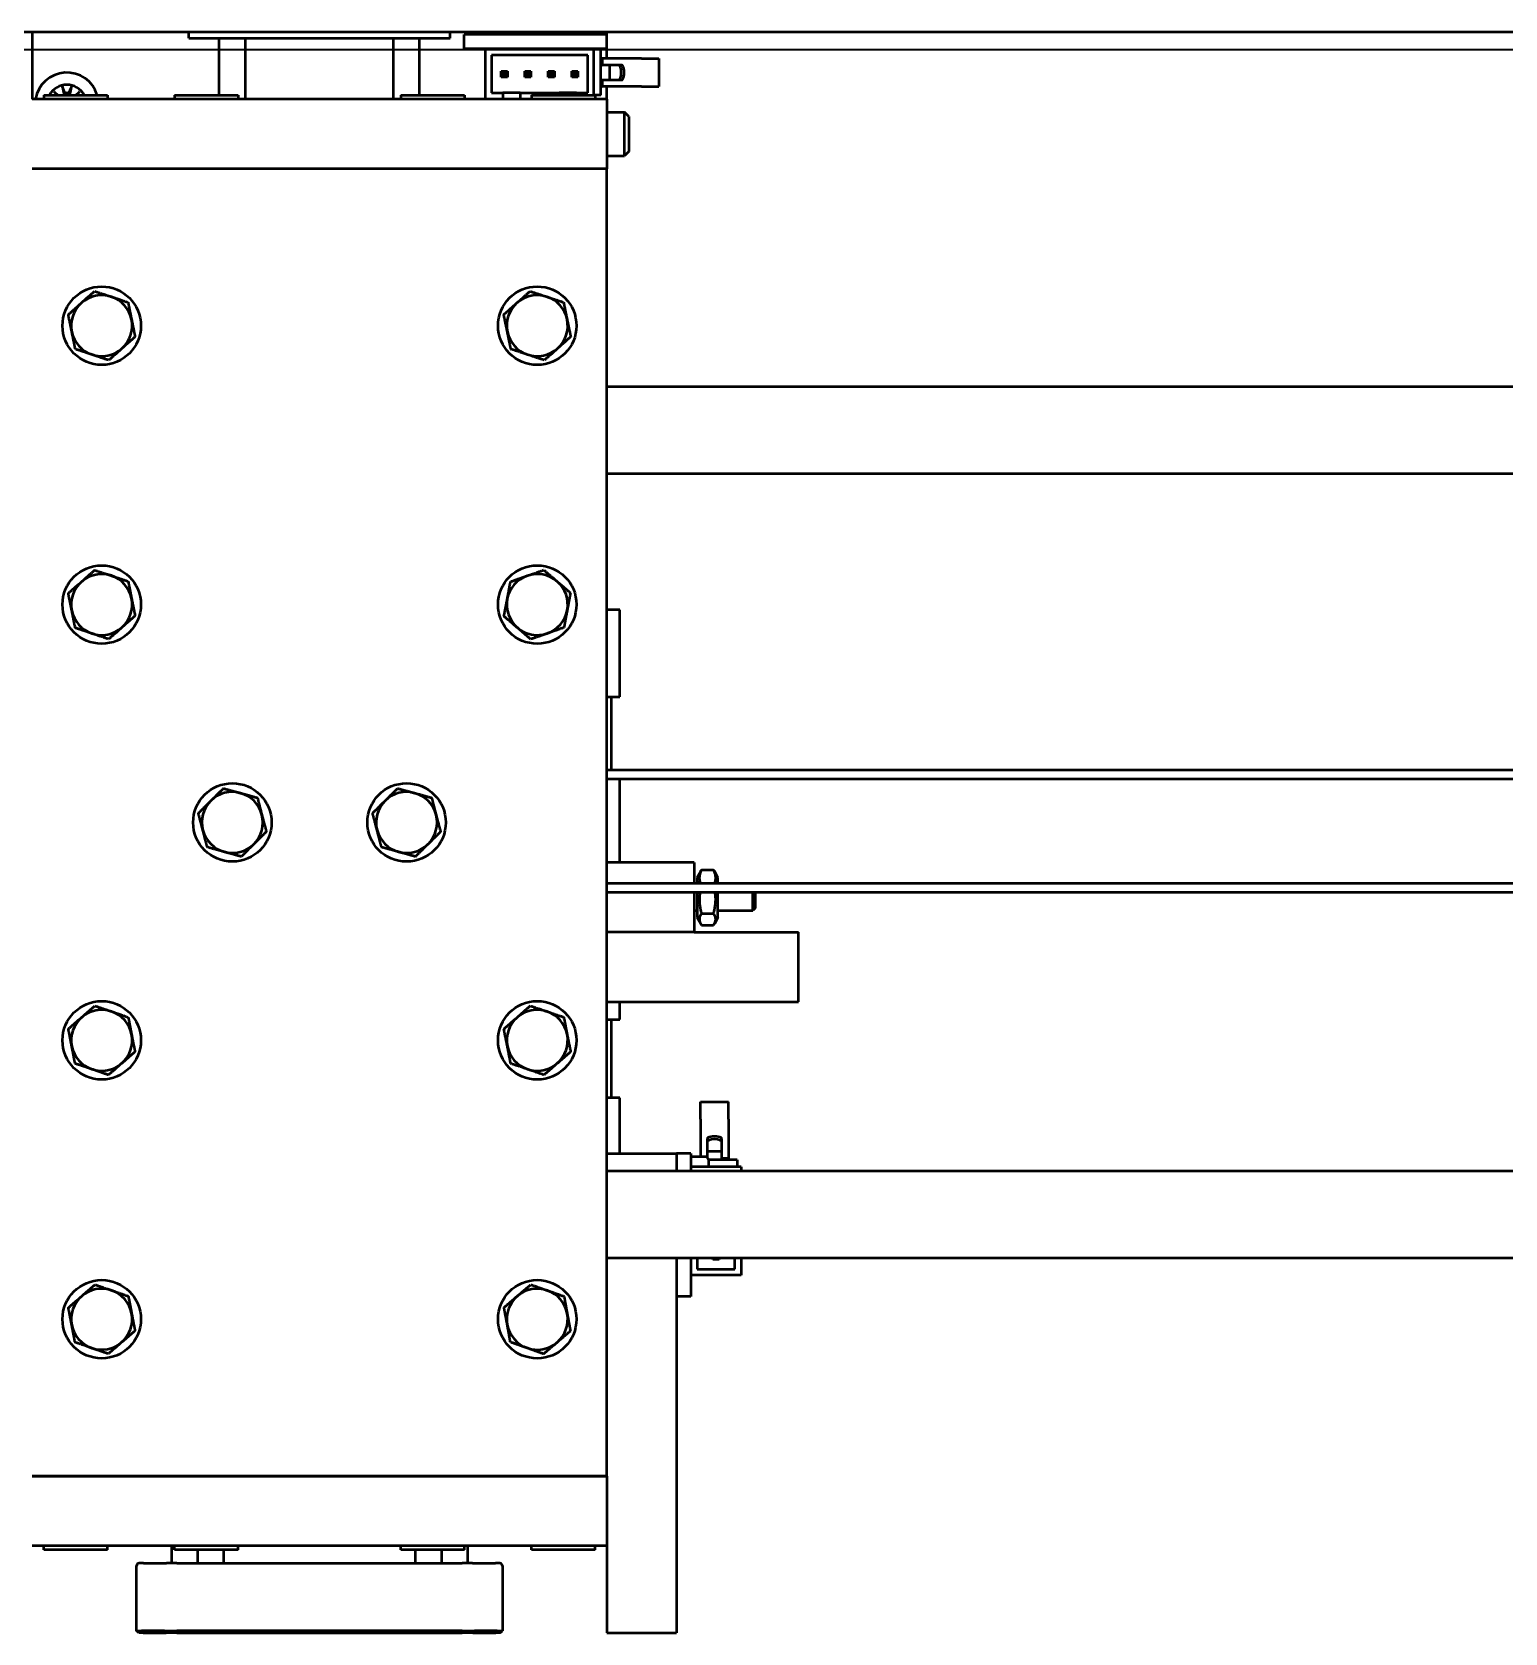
# Model space of a CAD drawing. Header units: millimetres. Extents: x -1328 to 2520, y -765 to 1782.
# Drawn here: x 2075.8 to 2244.9, y 1271.8 to 1455.5 of the extents above; entities that cross this region are included whole.
import ezdxf

# ---------------------------------------------------------------- set-up
doc = ezdxf.new("R2010")
doc.units = ezdxf.units.MM
doc.header["$LTSCALE"] = 6
doc.layers.add('Reference (ISO)', color=7, linetype='Continuous', lineweight=35)
doc.layers.add('Visible (ISO)', color=7, linetype='Continuous', lineweight=50)

msp = doc.modelspace()

# ---------------------------------------------------------------- linework, layer by layer
at = {"layer": 'Reference (ISO)'}
msp.add_line((1961.88, 1453.46), (2276.88, 1453.46), dxfattribs=at)
at = {"layer": 'Visible (ISO)'}
for p, q in [((1961.88, 1455.46), (2276.88, 1455.46)), ((2075.78, 1455.46), (2075.78, 1447.76)), ((2093.78, 1454.76), (2093.78, 1455.46)), ((2123.78, 1454.76), (2123.78, 1455.46)), ((2141.78, 1455.16), (2125.38, 1455.16)), ((2125.38, 1453.51), (2125.38, 1455.16)), ((2129.65, 1455.16), (2129.65, 1455.46)), ((2130.35, 1455.46), (2130.35, 1455.16)), ((2132.22, 1455.46), (2132.22, 1455.16)), ((2132.35, 1455.16), (2132.35, 1455.46)), ((2133.05, 1455.46), (2133.05, 1455.16)), ((2133.07, 1455.46), (2133.07, 1455.16)), ((2135.05, 1455.16), (2135.05, 1455.46)), ((2135.75, 1455.46), (2135.75, 1455.16)), ((2137.75, 1455.16), (2137.75, 1455.46)), ((2138.45, 1455.46), (2138.45, 1455.16)), ((2141.78, 1455.16), (2141.78, 1455.46)), ((2141.78, 1453.51), (2141.78, 1455.16)), ((2093.78, 1454.76), (2123.78, 1454.76)), ((2097.28, 1448.21), (2097.28, 1454.76)), ((2100.28, 1447.76), (2100.28, 1454.76)), ((2117.28, 1447.76), (2117.28, 1454.76)), ((2120.28, 1448.21), (2120.28, 1454.76)), ((2141.78, 1453.51), (2125.38, 1453.51)), ((2127.83, 1447.76), (2127.83, 1453.51)), ((2140.28, 1448.21), (2140.28, 1453.51)), ((2141.08, 1448.21), (2141.08, 1453.51)), ((2141.78, 1452.41), (2141.78, 1453.51)), ((2128.53, 1452.81), (2128.53, 1448.46)), ((2139.58, 1452.81), (2128.53, 1452.81)), ((2139.58, 1448.46), (2139.58, 1452.81)), ((2141.08, 1452.41), (2141.25, 1452.41)), ((2141.08, 1451.66), (2141.25, 1451.66)), ((2141.25, 1452.41), (2141.25, 1451.66)), ((2145.15, 1452.41), (2141.25, 1452.41)), ((2143.48, 1451.66), (2141.25, 1451.66)), ((2142.08, 1451.66), (2142.08, 1449.96)), ((2145.74, 1452.41), (2145.15, 1452.41)), ((2145.74, 1452.41), (2147.74, 1452.41)), ((2147.74, 1452.41), (2147.74, 1449.21)), ((2129.65, 1450.98), (2130.35, 1450.98)), ((2129.65, 1450.28), (2129.65, 1450.98)), ((2129.85, 1450.78), (2129.65, 1450.98)), ((2129.85, 1450.48), (2129.65, 1450.28)), ((2130.35, 1450.28), (2129.65, 1450.28)), ((2129.85, 1450.78), (2129.85, 1450.48)), ((2130.15, 1450.78), (2129.85, 1450.78)), ((2129.85, 1450.48), (2130.15, 1450.48)), ((2130.35, 1450.98), (2130.15, 1450.78)), ((2130.15, 1450.48), (2130.15, 1450.78)), ((2130.35, 1450.28), (2130.15, 1450.48)), ((2130.35, 1450.98), (2130.35, 1450.28)), ((2132.35, 1450.98), (2133.05, 1450.98)), ((2132.35, 1450.28), (2132.35, 1450.98)), ((2132.55, 1450.78), (2132.35, 1450.98)), ((2132.55, 1450.48), (2132.35, 1450.28)), ((2133.05, 1450.28), (2132.35, 1450.28)), ((2132.55, 1450.78), (2132.55, 1450.48)), ((2132.85, 1450.78), (2132.55, 1450.78)), ((2132.55, 1450.48), (2132.85, 1450.48)), ((2133.05, 1450.98), (2132.85, 1450.78)), ((2132.85, 1450.48), (2132.85, 1450.78)), ((2133.05, 1450.28), (2132.85, 1450.48)), ((2133.05, 1450.98), (2133.05, 1450.28)), ((2135.05, 1450.98), (2135.75, 1450.98)), ((2135.05, 1450.28), (2135.05, 1450.98)), ((2135.25, 1450.78), (2135.05, 1450.98)), ((2135.25, 1450.48), (2135.05, 1450.28)), ((2135.75, 1450.28), (2135.05, 1450.28)), ((2135.25, 1450.78), (2135.25, 1450.48)), ((2135.55, 1450.78), (2135.25, 1450.78)), ((2135.25, 1450.48), (2135.55, 1450.48)), ((2135.75, 1450.98), (2135.55, 1450.78)), ((2135.55, 1450.48), (2135.55, 1450.78)), ((2135.75, 1450.28), (2135.55, 1450.48)), ((2135.75, 1450.98), (2135.75, 1450.28)), ((2137.75, 1450.98), (2138.45, 1450.98)), ((2137.75, 1450.28), (2137.75, 1450.98)), ((2137.95, 1450.78), (2137.75, 1450.98)), ((2137.95, 1450.48), (2137.75, 1450.28)), ((2138.45, 1450.28), (2137.75, 1450.28)), ((2137.95, 1450.78), (2137.95, 1450.48)), ((2138.25, 1450.78), (2137.95, 1450.78)), ((2137.95, 1450.48), (2138.25, 1450.48)), ((2138.45, 1450.98), (2138.25, 1450.78)), ((2138.25, 1450.48), (2138.25, 1450.78)), ((2138.45, 1450.28), (2138.25, 1450.48)), ((2138.45, 1450.98), (2138.45, 1450.28)), ((2141.08, 1449.96), (2141.25, 1449.96)), ((2141.25, 1449.96), (2143.48, 1449.96)), ((2141.25, 1449.96), (2141.25, 1449.21)), ((2141.78, 1447.76), (2075.78, 1447.76)), ((2077.13, 1448.21), (2084.43, 1448.21)), ((2077.13, 1448.21), (2077.13, 1447.76)), ((2078.33, 1448.61), (2078.82, 1448.21)), ((2078.33, 1448.61), (2078.73, 1448.21)), ((2078.66, 1448.21), (2078.33, 1448.61)), ((2079.24, 1449.27), (2079.46, 1448.21)), ((2080.32, 1449.27), (2080.1, 1448.21)), ((2080.74, 1448.21), (2081.23, 1448.61)), ((2081.23, 1448.61), (2080.83, 1448.21)), ((2081.23, 1448.61), (2080.9, 1448.21)), ((2084.43, 1448.21), (2084.43, 1447.76)), ((2092.13, 1448.21), (2099.43, 1448.21)), ((2092.13, 1448.21), (2092.13, 1447.76)), ((2099.43, 1448.21), (2099.43, 1447.76)), ((2118.13, 1448.21), (2125.43, 1448.21)), ((2118.13, 1448.21), (2118.13, 1447.76)), ((2125.43, 1448.21), (2125.43, 1447.76)), ((2128.53, 1448.46), (2129.83, 1448.46)), ((2129.83, 1448.46), (2129.83, 1447.76)), ((2131.83, 1448.46), (2129.83, 1448.46)), ((2131.83, 1448.46), (2136.28, 1448.46)), ((2131.83, 1448.46), (2131.83, 1447.76)), ((2133.13, 1448.21), (2140.43, 1448.21)), ((2133.13, 1448.21), (2133.13, 1447.76)), ((2136.28, 1448.46), (2136.28, 1448.21)), ((2138.28, 1448.46), (2136.28, 1448.46)), ((2138.28, 1448.46), (2139.58, 1448.46)), ((2138.28, 1448.46), (2138.28, 1448.21)), ((2140.43, 1448.21), (2140.43, 1447.76)), ((2141.08, 1448.21), (2140.43, 1448.21)), ((2141.08, 1449.21), (2141.25, 1449.21)), ((2145.15, 1449.21), (2141.25, 1449.21)), ((2141.78, 1447.76), (2141.78, 1449.21)), ((2141.78, 1447.76), (2141.78, 1439.76)), ((2145.74, 1449.21), (2145.15, 1449.21)), ((2145.74, 1449.21), (2147.74, 1449.21)), ((2141.78, 1446.26), (2143.79, 1446.26)), ((2143.79, 1441.26), (2143.79, 1446.26)), ((2144.28, 1445.77), (2143.79, 1446.26)), ((2144.28, 1445.77), (2144.28, 1441.75)), ((2141.78, 1441.26), (2143.79, 1441.26)), ((2144.28, 1441.75), (2143.79, 1441.26)), ((2141.78, 1439.76), (2075.78, 1439.76)), ((2141.78, 1439.76), (2075.78, 1439.76)), ((2141.78, 1289.76), (2141.78, 1439.76)), ((2276.88, 1414.76), (2141.78, 1414.76)), ((2276.88, 1404.76), (2141.78, 1404.76)), ((2143.28, 1389.16), (2141.78, 1389.16)), ((2143.28, 1379.16), (2143.28, 1389.16)), ((2141.78, 1379.16), (2143.28, 1379.16)), ((2142.28, 1379.16), (2142.28, 1370.76)), ((2276.88, 1370.76), (2141.78, 1370.76)), ((2141.78, 1369.76), (2276.88, 1369.76)), ((2143.28, 1360.16), (2143.28, 1369.76)), ((2151.78, 1360.16), (2141.78, 1360.16)), ((2151.78, 1360.16), (2151.78, 1357.76)), ((2276.88, 1357.76), (2141.78, 1357.76)), ((2152.13, 1358.46), (2152.55, 1359.18)), ((2152.13, 1358.46), (2152.13, 1357.76)), ((2152.63, 1359.32), (2154.02, 1359.32)), ((2154.53, 1358.46), (2154.11, 1359.18)), ((2154.53, 1357.76), (2154.53, 1358.46)), ((2141.78, 1356.76), (2276.88, 1356.76)), ((2151.78, 1356.76), (2151.78, 1352.16)), ((2152.13, 1356.76), (2152.13, 1353.86)), ((2154.53, 1353.86), (2154.53, 1356.76)), ((2158.53, 1354.66), (2158.53, 1356.76)), ((2158.78, 1356.76), (2158.78, 1354.91)), ((2151.78, 1354.66), (2152.13, 1354.66)), ((2152.63, 1354.32), (2154.02, 1354.32)), ((2154.53, 1354.66), (2158.53, 1354.66)), ((2158.78, 1354.91), (2158.53, 1354.66)), ((2151.78, 1352.16), (2141.78, 1352.16)), ((2151.78, 1352.16), (2163.78, 1352.16)), ((2152.13, 1353.86), (2152.55, 1353.13)), ((2152.63, 1352.99), (2154.02, 1352.99)), ((2154.53, 1353.86), (2154.11, 1353.13)), ((2163.78, 1344.16), (2163.78, 1352.16)), ((2141.78, 1344.16), (2163.78, 1344.16)), ((2143.28, 1342.16), (2143.28, 1344.16)), ((2141.78, 1342.16), (2143.28, 1342.16)), ((2142.28, 1342.16), (2142.28, 1333.16)), ((2143.28, 1333.16), (2141.78, 1333.16)), ((2143.28, 1326.76), (2143.28, 1333.16)), ((2152.53, 1330.71), (2152.53, 1332.71)), ((2152.53, 1332.71), (2155.73, 1332.71)), ((2155.73, 1330.71), (2155.73, 1332.71)), ((2152.53, 1330.71), (2152.53, 1330.13)), ((2152.53, 1330.13), (2152.53, 1326.38)), ((2155.73, 1330.71), (2155.73, 1330.13)), ((2155.73, 1330.13), (2155.73, 1326.23)), ((2153.28, 1328.46), (2153.28, 1326.34)), ((2154.98, 1326.23), (2154.98, 1328.46)), ((2141.78, 1326.76), (2149.78, 1326.76)), ((2149.78, 1326.76), (2149.78, 1324.76)), ((2151.43, 1326.76), (2149.78, 1326.76)), ((2151.43, 1326.76), (2151.43, 1324.76)), ((2153.13, 1326.38), (2151.43, 1326.38)), ((2153.28, 1327.06), (2154.98, 1327.06)), ((2276.88, 1324.76), (2141.78, 1324.76)), ((2157.18, 1325.26), (2151.43, 1325.26)), ((2153.43, 1326.08), (2153.43, 1325.26)), ((2156.73, 1326.06), (2153.43, 1326.06)), ((2154.98, 1326.23), (2155.73, 1326.23)), ((2154.98, 1326.06), (2154.98, 1326.23)), ((2155.73, 1326.06), (2155.73, 1326.23)), ((2156.73, 1326.06), (2156.73, 1325.26)), ((2157.18, 1325.26), (2157.18, 1324.76)), ((2276.88, 1314.76), (2141.78, 1314.76)), ((2149.78, 1314.76), (2149.78, 1310.36)), ((2151.43, 1314.76), (2151.43, 1310.36)), ((2152.13, 1314.76), (2152.13, 1313.51)), ((2152.13, 1313.51), (2156.48, 1313.51)), ((2153.95, 1314.63), (2153.95, 1314.76)), ((2154.08, 1314.76), (2153.95, 1314.63)), ((2154.65, 1314.63), (2153.95, 1314.63)), ((2154.53, 1314.76), (2154.65, 1314.63)), ((2154.65, 1314.76), (2154.65, 1314.63)), ((2156.48, 1313.51), (2156.48, 1314.76)), ((2157.18, 1314.76), (2157.18, 1312.81)), ((2157.18, 1312.81), (2151.43, 1312.81)), ((2149.78, 1310.36), (2149.78, 1271.76)), ((2151.43, 1310.36), (2149.78, 1310.36)), ((2141.78, 1289.76), (2075.78, 1289.76)), ((2075.78, 1289.76), (2141.78, 1289.76)), ((2141.78, 1289.76), (2141.78, 1281.76)), ((2141.78, 1281.76), (2075.78, 1281.76)), ((2077.13, 1281.31), (2077.13, 1281.76)), ((2084.43, 1281.31), (2077.13, 1281.31)), ((2084.43, 1281.31), (2084.43, 1281.76)), ((2091.78, 1281.76), (2091.78, 1279.76)), ((2092.13, 1281.31), (2092.13, 1281.76)), ((2099.43, 1281.31), (2092.13, 1281.31)), ((2094.78, 1281.31), (2094.78, 1279.76)), ((2097.78, 1281.31), (2097.78, 1279.76)), ((2099.43, 1281.31), (2099.43, 1281.76)), ((2118.13, 1281.31), (2118.13, 1281.76)), ((2125.43, 1281.31), (2118.13, 1281.31)), ((2119.78, 1281.31), (2119.78, 1279.76)), ((2122.78, 1281.31), (2122.78, 1279.76)), ((2125.43, 1281.31), (2125.43, 1281.76)), ((2125.78, 1281.76), (2125.78, 1279.76)), ((2133.13, 1281.31), (2133.13, 1281.76)), ((2140.43, 1281.31), (2133.13, 1281.31)), ((2140.43, 1281.31), (2140.43, 1281.76)), ((2141.78, 1281.76), (2141.78, 1271.76)), ((2087.78, 1272.01), (2087.78, 1279.46)), ((2088.58, 1279.76), (2088.08, 1279.76)), ((2088.58, 1279.76), (2091.21, 1279.76)), ((2092.41, 1279.76), (2091.21, 1279.76)), ((2092.41, 1279.76), (2125.15, 1279.76)), ((2126.35, 1279.76), (2125.15, 1279.76)), ((2126.35, 1279.76), (2128.98, 1279.76)), ((2129.48, 1279.76), (2128.98, 1279.76)), ((2129.78, 1279.46), (2129.78, 1272.01)), ((2088.03, 1271.76), (2087.78, 1272.01)), ((2087.78, 1272.01), (2088.36, 1272.01)), ((2088.54, 1271.76), (2088.03, 1271.76)), ((2090.99, 1272.01), (2088.36, 1272.01)), ((2088.54, 1271.76), (2091.17, 1271.76)), ((2090.99, 1272.01), (2092.41, 1272.01)), ((2092.41, 1271.76), (2091.17, 1271.76)), ((2125.15, 1272.01), (2092.41, 1272.01)), ((2092.41, 1271.76), (2125.15, 1271.76)), ((2122.1, 1271.76), (2095.45, 1271.76)), ((2125.15, 1272.01), (2126.56, 1272.01)), ((2126.39, 1271.76), (2125.15, 1271.76)), ((2126.39, 1271.76), (2129.02, 1271.76)), ((2129.19, 1272.01), (2126.56, 1272.01)), ((2129.53, 1271.76), (2129.02, 1271.76)), ((2129.19, 1272.01), (2129.78, 1272.01)), ((2129.53, 1271.76), (2129.78, 1272.01)), ((2141.78, 1271.76), (2149.78, 1271.76))]:
    msp.add_line(p, q, dxfattribs=at)
for centre in [(2083.78, 1421.76), (2133.78, 1421.76), (2083.78, 1389.76), (2133.78, 1389.76), (2098.78, 1364.76), (2118.78, 1364.76), (2083.78, 1339.76), (2133.78, 1339.76), (2083.78, 1307.76), (2133.78, 1307.76)]:
    msp.add_circle(centre, 4.5, dxfattribs=at)
for centre, radius, start, end in [((2079.78, 1447.16), 3.65, 16.7178, 170.5393), ((2079.78, 1447.16), 2.25, 27.8168, 152.1832), ((2079.78, 1447.16), 1.3, 79.7707, 100.2293), ((2083.78, 1421.76), 3.5, 131.5628, 191.5628), ((2083.78, 1421.76), 3.5, 71.5628, 131.5628), ((2083.78, 1421.76), 3.5, 11.5628, 71.5628), ((2133.78, 1421.76), 3.5, 131.6721, 191.6721), ((2133.78, 1421.76), 3.5, 71.6721, 131.6721), ((2133.78, 1421.76), 3.5, 11.6721, 71.6721), ((2083.78, 1421.76), 3.5, 311.5628, 11.5628), ((2133.78, 1421.76), 3.5, 311.6721, 11.6721), ((2083.78, 1421.76), 3.5, 191.5628, 251.5628), ((2133.78, 1421.76), 3.5, 191.6721, 251.6721), ((2083.78, 1421.76), 3.5, 251.5628, 311.5628), ((2133.78, 1421.76), 3.5, 251.6721, 311.6721), ((2083.78, 1389.76), 3.5, 71.3729, 131.3729), ((2083.78, 1389.76), 3.5, 11.3729, 71.3729), ((2133.78, 1389.76), 3.5, 109.2531, 169.2531), ((2133.78, 1389.76), 3.5, 49.2531, 109.2531), ((2083.78, 1389.76), 3.5, 131.3729, 191.3729), ((2133.78, 1389.76), 3.5, 349.2531, 49.2531), ((2083.78, 1389.76), 3.5, 191.3729, 251.3729), ((2083.78, 1389.76), 3.5, 311.3729, 11.3729), ((2133.78, 1389.76), 3.5, 169.2531, 229.2531), ((2133.78, 1389.76), 3.5, 289.2531, 349.2531), ((2083.78, 1389.76), 3.5, 251.3729, 311.3729), ((2133.78, 1389.76), 3.5, 229.2531, 289.2531), ((2098.78, 1364.76), 3.5, 134.758, 194.758), ((2098.78, 1364.76), 3.5, 74.758, 134.758), ((2098.78, 1364.76), 3.5, 14.758, 74.758), ((2118.78, 1364.76), 3.5, 134.758, 194.758), ((2118.78, 1364.76), 3.5, 74.758, 134.758), ((2118.78, 1364.76), 3.5, 14.758, 74.758), ((2098.78, 1364.76), 3.5, 314.758, 14.758), ((2118.78, 1364.76), 3.5, 314.758, 14.758), ((2098.78, 1364.76), 3.5, 194.758, 254.758), ((2118.78, 1364.76), 3.5, 194.758, 254.758), ((2098.78, 1364.76), 3.5, 254.758, 314.758), ((2118.78, 1364.76), 3.5, 254.758, 314.758), ((2083.78, 1339.76), 3.5, 71.109, 131.109), ((2083.78, 1339.76), 3.5, 11.109, 71.109), ((2133.78, 1339.76), 3.5, 71.2098, 131.2098), ((2133.78, 1339.76), 3.5, 11.2098, 71.2098), ((2083.78, 1339.76), 3.5, 131.109, 191.109), ((2133.78, 1339.76), 3.5, 131.2098, 191.2098), ((2083.78, 1339.76), 3.5, 311.109, 11.109), ((2133.78, 1339.76), 3.5, 311.2098, 11.2098), ((2083.78, 1339.76), 3.5, 191.109, 251.109), ((2133.78, 1339.76), 3.5, 191.2098, 251.2098), ((2083.78, 1339.76), 3.5, 251.109, 311.109), ((2133.78, 1339.76), 3.5, 251.2098, 311.2098), ((2153.13, 1326.08), 0.3, 0, 90), ((2083.78, 1307.76), 3.5, 130.8897, 190.8897), ((2083.78, 1307.76), 3.5, 70.8897, 130.8897), ((2083.78, 1307.76), 3.5, 10.8897, 70.8897), ((2133.78, 1307.76), 3.5, 130.3999, 190.3999), ((2133.78, 1307.76), 3.5, 70.3999, 130.3999), ((2133.78, 1307.76), 3.5, 10.3999, 70.3999), ((2083.78, 1307.76), 3.5, 310.8897, 10.8897), ((2133.78, 1307.76), 3.5, 310.3999, 10.3999), ((2083.78, 1307.76), 3.5, 190.8897, 250.8897), ((2133.78, 1307.76), 3.5, 190.3999, 250.3999), ((2083.78, 1307.76), 3.5, 250.8897, 310.8897), ((2133.78, 1307.76), 3.5, 250.3999, 310.3999), ((2088.08, 1279.46), 0.3, 90, 180), ((2129.48, 1279.46), 0.3, 0, 90)]:
    msp.add_arc(centre, radius, start, end, dxfattribs=at)
for centre, major_axis, start_param, end_param in [((2143.15, 1450.81), (0, 0.85), 3.141593, 6.283185), ((2143.48, 1450.81), (0, -0.85), 0, 3.141593), ((2154.13, 1328.46), (0.85, 0), 0, 3.141593), ((2154.13, 1328.13), (-0.85, 0), 3.141593, 6.283185)]:
    msp.add_ellipse(centre, major_axis=major_axis, ratio=0.31869, start_param=start_param, end_param=end_param, dxfattribs=at)
for points, knots in [([(2079.29, 1449.09), (2079.28, 1449.1), (2079.28, 1449.11), (2079.27, 1449.14), (2079.26, 1449.17), (2079.25, 1449.21), (2079.24, 1449.24), (2079.24, 1449.27)], [0.07019749, 0.07019749, 0.07019749, 0.07019749, 0.07644591, 0.07644591, 0.08406722, 0.08406722, 0.09169213, 0.09169213, 0.09169213, 0.09169213]), ([(2080.32, 1449.27), (2080.32, 1449.24), (2080.31, 1449.21), (2080.3, 1449.17), (2080.29, 1449.14), (2080.28, 1449.11), (2080.28, 1449.1), (2080.27, 1449.09)], [0.03061008, 0.03061008, 0.03061008, 0.03061008, 0.03823499, 0.03823499, 0.0458563, 0.0458563, 0.05210472, 0.05210472, 0.05210472, 0.05210472])]:
    msp.add_open_spline(points, degree=3, knots=knots, dxfattribs=at)
for points, weights in [([(2079.29, 1449.09), (2079.44, 1448.69), (2079.55, 1448.43)], [1.00292654222, 1.02395882035, 1]), ([(2079.55, 1448.43), (2079.58, 1448.31), (2079.61, 1448.21)], [1, 1.10065260748, 1.19963500506]), ([(2079.95, 1448.21), (2079.98, 1448.31), (2080.01, 1448.43)], [1.1996350051, 1.10065260751, 1]), ([(2080.01, 1448.43), (2080.11, 1448.69), (2080.27, 1449.09)], [1, 1.02395882035, 1.00292654222]), ([(2081.46, 1424.38), (2082.16, 1425), (2082.97, 1425.72)], [1, 1.0379548493, 1]), ([(2082.97, 1425.72), (2084, 1425.37), (2084.89, 1425.08)], [1, 1.0379548493, 1]), ([(2131.45, 1424.37), (2132.15, 1424.99), (2132.96, 1425.71)], [1, 1.0379548493, 1]), ([(2132.96, 1425.71), (2133.99, 1425.37), (2134.88, 1425.08)], [1, 1.0379548493, 1]), ([(2079.95, 1423.03), (2080.76, 1423.75), (2081.46, 1424.38)], [1, 1.0379548493, 1]), ([(2084.89, 1425.08), (2085.78, 1424.78), (2086.8, 1424.44)], [1, 1.0379548493, 1]), ([(2086.8, 1424.44), (2087.02, 1423.38), (2087.21, 1422.46)], [1, 1.0379548493, 1]), ([(2129.94, 1423.03), (2130.75, 1423.75), (2131.45, 1424.37)], [1, 1.0379548493, 1]), ([(2134.88, 1425.08), (2135.77, 1424.78), (2136.8, 1424.44)], [1, 1.0379548493, 1]), ([(2136.8, 1424.44), (2137.02, 1423.38), (2137.21, 1422.46)], [1, 1.0379548493, 1]), ([(2080.35, 1421.06), (2080.16, 1421.97), (2079.95, 1423.03)], [1, 1.0379548493, 1]), ([(2087.21, 1422.46), (2087.4, 1421.54), (2087.61, 1420.48)], [1, 1.0379548493, 1]), ([(2130.35, 1421.05), (2130.16, 1421.97), (2129.94, 1423.03)], [1, 1.0379548493, 1]), ([(2137.21, 1422.46), (2137.4, 1421.55), (2137.62, 1420.49)], [1, 1.0379548493, 1]), ([(2080.76, 1419.08), (2080.54, 1420.14), (2080.35, 1421.06)], [1, 1.0379548493, 1]), ([(2087.61, 1420.48), (2086.8, 1419.76), (2086.1, 1419.14)], [1, 1.0379548493, 1]), ([(2130.76, 1419.07), (2130.54, 1420.13), (2130.35, 1421.05)], [1, 1.0379548493, 1]), ([(2137.62, 1420.49), (2136.81, 1419.77), (2136.11, 1419.14)], [1, 1.0379548493, 1]), ([(2082.67, 1418.44), (2081.78, 1418.73), (2080.76, 1419.08)], [1, 1.0379548493, 1]), ([(2084.59, 1417.8), (2083.56, 1418.14), (2082.67, 1418.44)], [1, 1.0379548493, 1]), ([(2086.1, 1419.14), (2085.4, 1418.52), (2084.59, 1417.8)], [1, 1.0379548493, 1]), ([(2132.68, 1418.43), (2131.79, 1418.73), (2130.76, 1419.07)], [1, 1.0379548493, 1]), ([(2134.6, 1417.8), (2133.57, 1418.14), (2132.68, 1418.43)], [1, 1.0379548493, 1]), ([(2136.11, 1419.14), (2135.41, 1418.52), (2134.6, 1417.8)], [1, 1.0379548493, 1]), ([(2081.47, 1392.38), (2082.17, 1393), (2082.98, 1393.72)], [1, 1.0379548493, 1]), ([(2082.98, 1393.72), (2084.01, 1393.37), (2084.9, 1393.07)], [1, 1.0379548493, 1]), ([(2084.9, 1393.07), (2085.79, 1392.77), (2086.81, 1392.43)], [1, 1.0379548493, 1]), ([(2130.72, 1392.39), (2131.74, 1392.75), (2132.62, 1393.06)], [1, 1.0379548493, 1]), ([(2132.62, 1393.06), (2133.51, 1393.37), (2134.53, 1393.73)], [1, 1.0379548493, 1]), ([(2134.53, 1393.73), (2135.35, 1393.02), (2136.06, 1392.41)], [1, 1.0379548493, 1]), ([(2079.95, 1391.05), (2080.76, 1391.76), (2081.47, 1392.38)], [1, 1.0379548493, 1]), ([(2080.35, 1389.07), (2080.16, 1389.99), (2079.95, 1391.05)], [1, 1.0379548493, 1]), ([(2086.81, 1392.43), (2087.03, 1391.37), (2087.21, 1390.45)], [1, 1.0379548493, 1]), ([(2130.34, 1390.41), (2130.52, 1391.33), (2130.72, 1392.39)], [1, 1.0379548493, 1]), ([(2136.06, 1392.41), (2136.77, 1391.8), (2137.59, 1391.09)], [1, 1.0379548493, 1]), ([(2137.59, 1391.09), (2137.39, 1390.03), (2137.22, 1389.1)], [1, 1.0379548493, 1]), ([(2080.75, 1387.09), (2080.53, 1388.15), (2080.35, 1389.07)], [1, 1.0379548493, 1]), ([(2087.21, 1390.45), (2087.4, 1389.53), (2087.61, 1388.47)], [1, 1.0379548493, 1]), ([(2129.96, 1388.42), (2130.17, 1389.49), (2130.34, 1390.41)], [1, 1.0379548493, 1]), ([(2137.22, 1389.1), (2137.04, 1388.18), (2136.84, 1387.12)], [1, 1.0379548493, 1]), ([(2082.66, 1386.44), (2081.77, 1386.74), (2080.75, 1387.09)], [1, 1.0379548493, 1]), ([(2086.09, 1387.13), (2085.39, 1386.51), (2084.58, 1385.79)], [1, 1.0379548493, 1]), ([(2087.61, 1388.47), (2086.8, 1387.75), (2086.09, 1387.13)], [1, 1.0379548493, 1]), ([(2131.49, 1387.11), (2130.78, 1387.72), (2129.96, 1388.42)], [1, 1.0379548493, 1]), ([(2133.03, 1385.79), (2132.21, 1386.49), (2131.49, 1387.11)], [1, 1.0379548493, 1]), ([(2136.84, 1387.12), (2135.82, 1386.76), (2134.93, 1386.45)], [1, 1.0379548493, 1]), ([(2084.58, 1385.79), (2083.55, 1386.14), (2082.66, 1386.44)], [1, 1.0379548493, 1]), ([(2134.93, 1386.45), (2134.05, 1386.14), (2133.03, 1385.79)], [1, 1.0379548493, 1]), ([(2096.31, 1367.24), (2096.98, 1367.9), (2097.75, 1368.66)], [1, 1.0379548493, 1]), ([(2097.75, 1368.66), (2098.79, 1368.38), (2099.7, 1368.13)], [1, 1.0379548493, 1]), ([(2116.31, 1367.24), (2116.98, 1367.9), (2117.75, 1368.66)], [1, 1.0379548493, 1]), ([(2117.75, 1368.66), (2118.79, 1368.38), (2119.7, 1368.13)], [1, 1.0379548493, 1]), ([(2094.88, 1365.82), (2095.65, 1366.58), (2096.31, 1367.24)], [1, 1.0379548493, 1]), ([(2099.7, 1368.13), (2100.6, 1367.89), (2101.65, 1367.6)], [1, 1.0379548493, 1]), ([(2101.65, 1367.6), (2101.92, 1366.56), (2102.16, 1365.65)], [1, 1.0379548493, 1]), ([(2114.88, 1365.82), (2115.65, 1366.58), (2116.31, 1367.24)], [1, 1.0379548493, 1]), ([(2119.7, 1368.13), (2120.6, 1367.89), (2121.65, 1367.6)], [1, 1.0379548493, 1]), ([(2121.65, 1367.6), (2121.92, 1366.56), (2122.16, 1365.65)], [1, 1.0379548493, 1]), ([(2095.39, 1363.87), (2095.16, 1364.77), (2094.88, 1365.82)], [1, 1.0379548493, 1]), ([(2102.16, 1365.65), (2102.4, 1364.74), (2102.68, 1363.69)], [1, 1.0379548493, 1]), ([(2115.39, 1363.87), (2115.16, 1364.77), (2114.88, 1365.82)], [1, 1.0379548493, 1]), ([(2122.16, 1365.65), (2122.4, 1364.74), (2122.68, 1363.69)], [1, 1.0379548493, 1]), ([(2095.91, 1361.91), (2095.63, 1362.96), (2095.39, 1363.87)], [1, 1.0379548493, 1]), ([(2102.68, 1363.69), (2101.91, 1362.93), (2101.24, 1362.27)], [1, 1.0379548493, 1]), ([(2115.91, 1361.91), (2115.63, 1362.96), (2115.39, 1363.87)], [1, 1.0379548493, 1]), ([(2122.68, 1363.69), (2121.91, 1362.93), (2121.24, 1362.27)], [1, 1.0379548493, 1]), ([(2097.86, 1361.38), (2096.95, 1361.63), (2095.91, 1361.91)], [1, 1.0379548493, 1]), ([(2099.81, 1360.85), (2098.76, 1361.13), (2097.86, 1361.38)], [1, 1.0379548493, 1]), ([(2101.24, 1362.27), (2100.58, 1361.61), (2099.81, 1360.85)], [1, 1.0379548493, 1]), ([(2117.86, 1361.38), (2116.95, 1361.63), (2115.91, 1361.91)], [1, 1.0379548493, 1]), ([(2119.81, 1360.85), (2118.76, 1361.13), (2117.86, 1361.38)], [1, 1.0379548493, 1]), ([(2121.24, 1362.27), (2120.58, 1361.61), (2119.81, 1360.85)], [1, 1.0379548493, 1]), ([(2152.63, 1359.32), (2152.23, 1358.51), (2152.51, 1357.76)], [1, 1.13312359146, 1.03713497958]), ([(2152.55, 1359.18), (2152.59, 1359.25), (2152.63, 1359.32)], [1.02575982126, 1.01417958742, 1]), ([(2154.02, 1359.32), (2154.07, 1359.25), (2154.11, 1359.18)], [1, 1.01417958701, 1.02575982058]), ([(2154.15, 1357.76), (2154.43, 1358.51), (2154.02, 1359.32)], [1.03713497958, 1.13312359146, 1]), ([(2152.47, 1356.76), (2152.26, 1355.6), (2152.63, 1354.32)], [1.0519828472, 1.12164673541, 1]), ([(2154.02, 1354.32), (2154.39, 1355.6), (2154.19, 1356.76)], [1, 1.12164673541, 1.0519828472]), ([(2152.63, 1354.32), (2152.18, 1353.66), (2152.63, 1352.99)], [1, 1.15470053838, 1]), ([(2154.02, 1352.99), (2154.48, 1353.66), (2154.02, 1354.32)], [1, 1.15470053838, 1]), ([(2081.48, 1342.39), (2082.18, 1343.01), (2083, 1343.72)], [1, 1.0379548493, 1]), ([(2083, 1343.72), (2084.02, 1343.37), (2084.91, 1343.07)], [1, 1.0379548493, 1]), ([(2084.91, 1343.07), (2085.8, 1342.76), (2086.82, 1342.41)], [1, 1.0379548493, 1]), ([(2131.47, 1342.39), (2132.18, 1343.01), (2132.99, 1343.72)], [1, 1.0379548493, 1]), ([(2132.99, 1343.72), (2134.02, 1343.37), (2134.91, 1343.07)], [1, 1.0379548493, 1]), ([(2134.91, 1343.07), (2135.79, 1342.77), (2136.82, 1342.42)], [1, 1.0379548493, 1]), ([(2079.96, 1341.07), (2080.77, 1341.78), (2081.48, 1342.39)], [1, 1.0379548493, 1]), ([(2080.34, 1339.08), (2080.16, 1340), (2079.96, 1341.07)], [1, 1.0379548493, 1]), ([(2086.82, 1342.41), (2087.03, 1341.35), (2087.21, 1340.43)], [1, 1.0379548493, 1]), ([(2129.95, 1341.06), (2130.77, 1341.77), (2131.47, 1342.39)], [1, 1.0379548493, 1]), ([(2130.35, 1339.08), (2130.16, 1340), (2129.95, 1341.06)], [1, 1.0379548493, 1]), ([(2136.82, 1342.42), (2137.03, 1341.36), (2137.21, 1340.44)], [1, 1.0379548493, 1]), ([(2087.21, 1340.43), (2087.39, 1339.51), (2087.6, 1338.45)], [1, 1.0379548493, 1]), ([(2137.21, 1340.44), (2137.39, 1339.52), (2137.61, 1338.45)], [1, 1.0379548493, 1]), ([(2080.73, 1337.1), (2080.53, 1338.16), (2080.34, 1339.08)], [1, 1.0379548493, 1]), ([(2087.6, 1338.45), (2086.79, 1337.74), (2086.08, 1337.12)], [1, 1.0379548493, 1]), ([(2130.74, 1337.09), (2130.53, 1338.16), (2130.35, 1339.08)], [1, 1.0379548493, 1]), ([(2137.61, 1338.45), (2136.79, 1337.74), (2136.08, 1337.12)], [1, 1.0379548493, 1]), ([(2082.65, 1336.45), (2081.76, 1336.75), (2080.73, 1337.1)], [1, 1.0379548493, 1]), ([(2084.56, 1335.79), (2083.53, 1336.14), (2082.65, 1336.45)], [1, 1.0379548493, 1]), ([(2086.08, 1337.12), (2085.37, 1336.5), (2084.56, 1335.79)], [1, 1.0379548493, 1]), ([(2132.65, 1336.44), (2131.76, 1336.75), (2130.74, 1337.09)], [1, 1.0379548493, 1]), ([(2134.56, 1335.79), (2133.54, 1336.14), (2132.65, 1336.44)], [1, 1.0379548493, 1]), ([(2136.08, 1337.12), (2135.38, 1336.51), (2134.56, 1335.79)], [1, 1.0379548493, 1]), ([(2081.49, 1310.4), (2082.2, 1311.02), (2083.02, 1311.73)], [1, 1.0379548493, 1]), ([(2083.02, 1311.73), (2084.04, 1311.37), (2084.92, 1311.06)], [1, 1.0379548493, 1]), ([(2131.51, 1310.42), (2132.22, 1311.03), (2133.05, 1311.73)], [1, 1.0379548493, 1]), ([(2133.05, 1311.73), (2134.07, 1311.37), (2134.95, 1311.05)], [1, 1.0379548493, 1]), ([(2079.96, 1309.08), (2080.78, 1309.79), (2081.49, 1310.4)], [1, 1.0379548493, 1]), ([(2084.92, 1311.06), (2085.81, 1310.76), (2086.83, 1310.4)], [1, 1.0379548493, 1]), ([(2086.83, 1310.4), (2087.04, 1309.34), (2087.22, 1308.42)], [1, 1.0379548493, 1]), ([(2129.97, 1309.11), (2130.8, 1309.81), (2131.51, 1310.42)], [1, 1.0379548493, 1]), ([(2134.95, 1311.05), (2135.84, 1310.74), (2136.86, 1310.38)], [1, 1.0379548493, 1]), ([(2136.86, 1310.38), (2137.05, 1309.31), (2137.22, 1308.39)], [1, 1.0379548493, 1]), ([(2080.34, 1307.1), (2080.16, 1308.02), (2079.96, 1309.08)], [1, 1.0379548493, 1]), ([(2087.22, 1308.42), (2087.39, 1307.5), (2087.6, 1306.43)], [1, 1.0379548493, 1]), ([(2130.34, 1307.12), (2130.17, 1308.05), (2129.97, 1309.11)], [1, 1.0379548493, 1]), ([(2137.22, 1308.39), (2137.39, 1307.47), (2137.59, 1306.4)], [1, 1.0379548493, 1]), ([(2080.72, 1305.11), (2080.52, 1306.17), (2080.34, 1307.1)], [1, 1.0379548493, 1]), ([(2087.6, 1306.43), (2086.78, 1305.72), (2086.07, 1305.11)], [1, 1.0379548493, 1]), ([(2130.7, 1305.14), (2130.51, 1306.2), (2130.34, 1307.12)], [1, 1.0379548493, 1]), ([(2137.59, 1306.4), (2136.76, 1305.7), (2136.05, 1305.09)], [1, 1.0379548493, 1]), ([(2082.63, 1304.45), (2081.75, 1304.76), (2080.72, 1305.11)], [1, 1.0379548493, 1]), ([(2084.54, 1303.79), (2083.52, 1304.14), (2082.63, 1304.45)], [1, 1.0379548493, 1]), ([(2086.07, 1305.11), (2085.36, 1304.5), (2084.54, 1303.79)], [1, 1.0379548493, 1]), ([(2132.6, 1304.46), (2131.72, 1304.77), (2130.7, 1305.14)], [1, 1.0379548493, 1]), ([(2134.51, 1303.78), (2133.49, 1304.14), (2132.6, 1304.46)], [1, 1.0379548493, 1]), ([(2136.05, 1305.09), (2135.33, 1304.48), (2134.51, 1303.78)], [1, 1.0379548493, 1])]:
    msp.add_rational_spline(points, weights, degree=2, dxfattribs=at)

doc.saveas('drawing.dxf')
